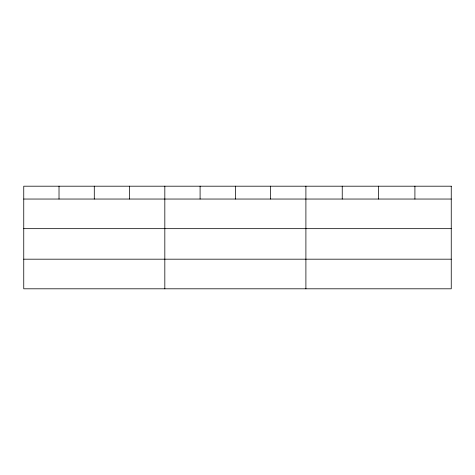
<?xml version="1.0" encoding="UTF-8"?>
<svg xmlns="http://www.w3.org/2000/svg" width="475" height="475" viewBox="0 0 475 475"><rect width="100%" height="100%" fill="white"/><g stroke="black" fill="none" stroke-linecap="round" stroke-linejoin="round"><path stroke-width="0.71" d="M23.75 199.043L451.25 199.043M23.75 228.665L451.25 228.665M23.75 259.184L451.25 259.184M414.912 186.194L414.912 199.043M378.575 186.194L378.575 199.043M342.238 186.194L342.238 199.043M305.9 186.194L305.9 288.806M270.631 186.194L270.631 199.043M235.362 186.194L235.362 199.043M200.094 186.194L200.094 199.043M164.825 186.194L164.825 288.806M129.556 186.194L129.556 199.043M94.288 186.194L94.288 199.043M59.019 186.194L59.019 199.043M451.25 186.194L23.75 186.194L23.75 288.806L451.25 288.806L451.25 186.194"/></g></svg>
